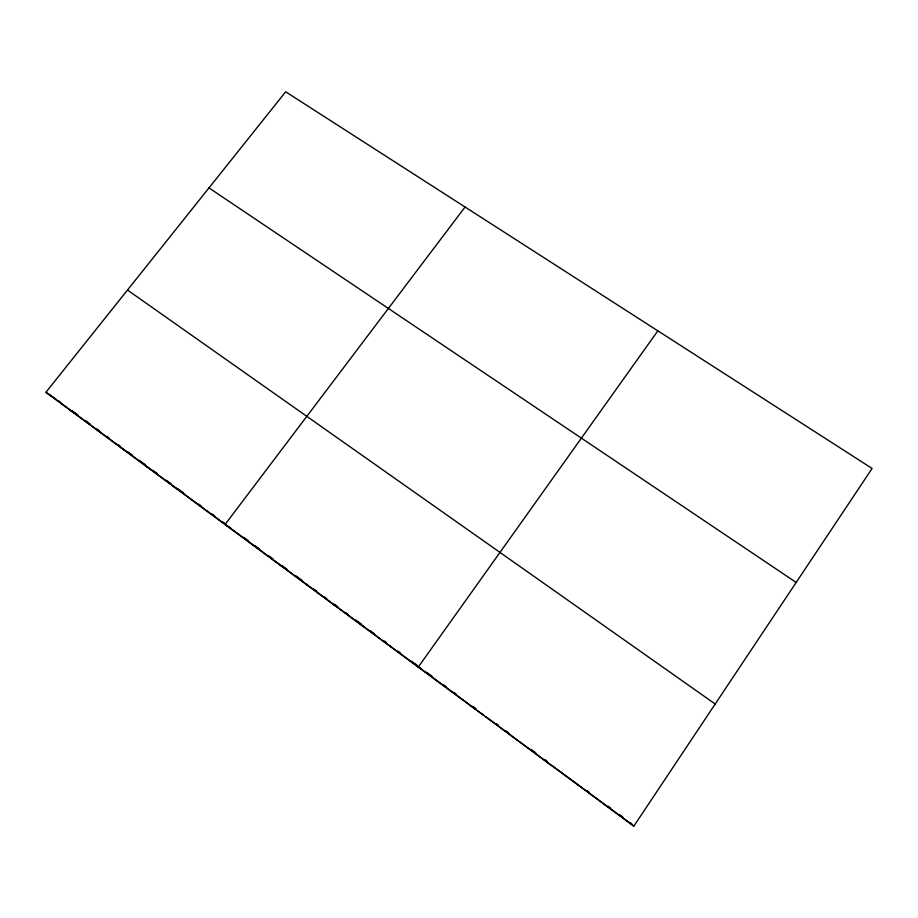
<?xml version="1.0" encoding="UTF-8"?>
<svg xmlns="http://www.w3.org/2000/svg" width="918" height="918" viewBox="0 0 918 918"><rect width="100%" height="100%" fill="white"/><g stroke="black" fill="none" stroke-linecap="round" stroke-linejoin="round"><path stroke-width="1.38" d="M633.799 826.211L872.1 468.455L285.67 91.789L45.9 392.307L633.799 826.211L632.846 825.19M657.839 330.836L418.241 667.111L421.178 668.511M465.059 207.009L225.048 524.522L231.313 528.527M470.475 705.667L483.694 715.122M444.22 686.297L445.127 686.653M389.714 646.065L391.114 646.8M361.508 625.25L363.172 626.179M333.613 604.664L335.529 605.777M306.027 584.296L308.184 585.592M278.739 564.157L281.137 565.637M251.75 544.236L253.506 545.338M198.632 505.026L201.719 507.023M172.492 485.748L175.808 487.906M146.639 466.665L150.162 468.983M121.05 447.777L124.791 450.256M95.736 429.096L99.683 431.724M208.983 187.915L796.17 582.448M70.686 410.61L74.84 413.387M45.9 392.307L55.987 399.112M58.282 400.661L60.588 402.21M127.499 290.042L715.191 704.014M72.074 410.679L77.812 414.925M85.81 420.823L90.239 424.093M96.883 428.993L99.098 430.634M106.855 436.348L109.07 437.978M118.02 444.587L120.258 446.24M128.095 452.023L132.571 455.317M139.341 460.32L144.987 464.485M152.904 470.326L157.426 473.665M166.548 480.389L171.115 483.763M177.966 488.824L183.68 493.035M198.678 504.108L200.996 505.807M212.414 514.241L214.651 515.882M222.454 521.642L224.68 523.283M243.74 537.351L248.25 540.679M255.009 545.659L259.519 548.987M268.618 555.7L273.174 559.062M282.285 565.786L286.841 569.149M296.044 575.942L301.804 580.187M313.313 588.679L316.653 591.146M324.467 596.907L326.693 598.559M334.496 604.308L337.835 606.775M345.707 612.581L347.956 614.245M355.84 620.063L361.474 624.217M370.528 630.895L373.947 633.42M384.194 640.982L386.478 642.669M397.907 651.091L400.202 652.801M411.723 661.293L417.472 665.539M426.652 672.309L432.378 676.532M443.819 684.977L446.102 686.664M453.882 692.401L456.085 694.031M472.667 706.263L476.017 708.73M496.099 723.556L498.336 725.197M506.22 731.026L508.48 732.69M531.086 749.375L535.642 752.726M544.753 759.45L547.025 761.125M586.912 790.559L589.138 792.2M608.106 806.199L610.355 807.851M619.352 814.495L622.725 816.986M50.249 395.245L469.993 705.013M485.978 716.797L550.869 765.004M551.867 765.428L631.699 824.341M630.597 822.792L632.1 824.398M605.203 804.788L605.869 805.591M577.835 784.592L578.225 785.188"/></g></svg>
